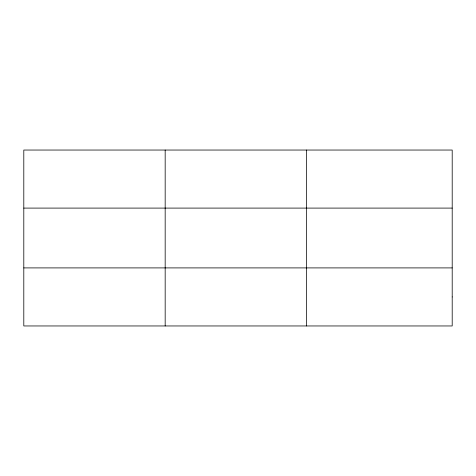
<?xml version="1.0" encoding="UTF-8"?>
<svg xmlns="http://www.w3.org/2000/svg" width="476" height="476" viewBox="0 0 476 476"><rect width="100%" height="100%" fill="white"/><g stroke="black" fill="none" stroke-linecap="round" stroke-linejoin="round"><path stroke-width="0.71" d="M165.172 325.959L165.172 150.041M306.544 325.959L306.544 150.041M23.8 208.095L452.2 208.095M23.8 267.905L452.2 267.905M452.2 296.935L452.2 325.959L23.8 325.959L23.8 150.041L452.2 150.041L452.2 296.935"/></g></svg>
